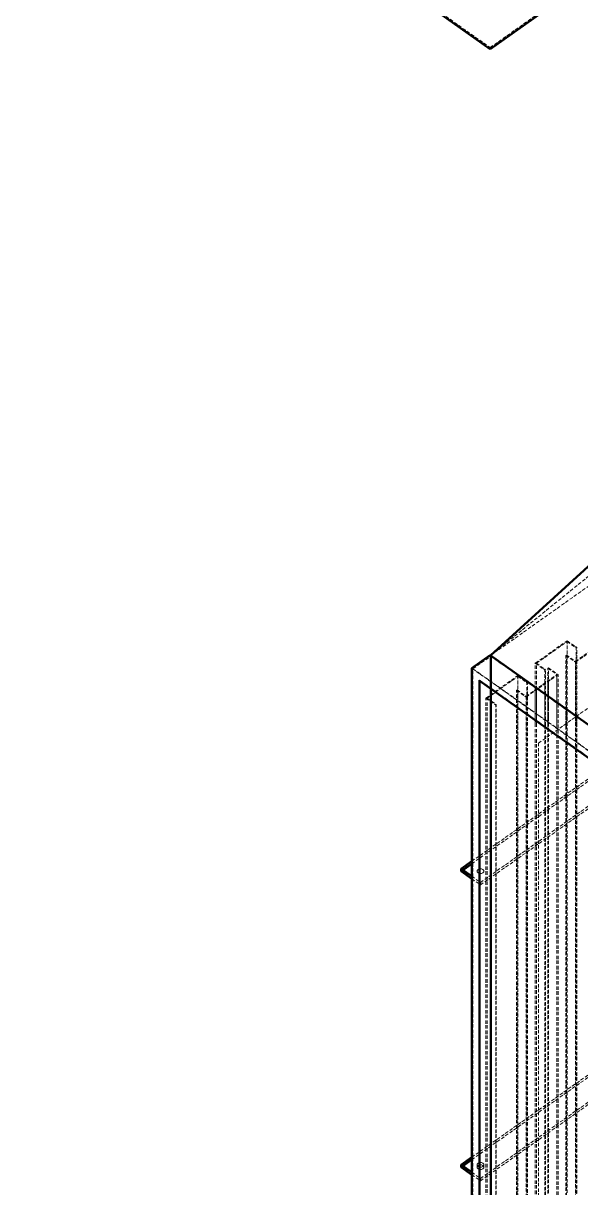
# Model space of a CAD drawing. Header units: millimetres. Extents: x 1091 to 14628, y 360 to 10440.
# Drawn here: x 2886 to 3498, y 2055 to 3332 of the extents above; entities that cross this region are included whole.
import ezdxf

# ---------------------------------------------------------------- set-up
doc = ezdxf.new("R2010")
doc.units = ezdxf.units.MM
doc.linetypes.add('Hidden', pattern=[15, 5, -3, 5, -2])
for name, color, linetype, lineweight in [('Default', 7, 'Continuous', 50), ('Edges', 7, 'Hidden', 15), ('HiddenEdges', 2, 'Hidden', 15), ('HiddenSilhouettes', 2, 'Hidden', 15), ('HiddenWires', 7, 'Hidden', 15), ('Silhouettes', 7, 'Continuous', 50), ('Wires', 7, 'Hidden', 15)]:
    doc.layers.add(name, color=color, linetype=linetype, lineweight=lineweight)

# ---------------------------------------------------------------- blocks, each defined once
blk = doc.blocks.new('Isometric')
at = {"layer": 'Edges'}
for points in [[(-2778.9, 1735.3), (35.4, -254.7)], [(35.4, -254.7), (2213.2, 1285.3)], [(35.9, -1143.6), (978.9, -381.9)], [(8.5, -1162.2), (574.2, -1562.2)], [(19.1, -1349.8), (19.1, -1180.3)], [(19.1, -1453.7), (19.1, -1437)], [(19.1, -1765.2), (19.1, -1453.7)], [(19.1, -1910.3), (19.1, -1765.2)], [(19.1, -2180.5), (19.1, -1869)]]:
    blk.add_lwpolyline(points, dxfattribs=at)
for points in [[(35.4, -256.9, 0), (35.4, -254.7, 0)], [(19.1, -1477.6, 0), (19.1, -1349.8, 0)]]:
    blk.add_polyline3d(points, dxfattribs=at)
at = {"layer": 'HiddenEdges'}
for points in [[(148.1, -1929.3), (148.1, -1123.2)], [(161.4, -1938.7), (161.4, -1132.6)], [(35.4, -2833.1), (35.4, -1143.2)], [(35.4, -1144), (35.9, -1143.6)], [(36.2, -2833.4), (36.2, -1143.4)], [(36.2, -1144.6), (600.2, -1543.4)], [(146.9, -1949), (146.9, -1142.9)], [(160.2, -1959.6), (160.2, -1153.5)], [(10.2, -1163), (574.2, -1561.8)], [(76, -1246), (76, -1173)], [(76, -1980.3), (76, -1174.2)], [(115.6, -1971.1), (115.6, -1165)], [(120.6, -1246), (120.6, -1161.5)], [(89.3, -1989.7), (89.3, -1183.6)], [(115.6, -1246), (115.6, -1183.8)], [(120.6, -1967.6), (120.6, -1180.3)], [(74.7, -2000), (74.7, -1193.9)], [(88, -2010.6), (88, -1204.5)], [(43.5, -2022.1), (43.5, -1216)], [(146.9, -1246), (146.9, -1222)], [(148.1, -1246), (148.1, -1222.9)], [(160.2, -1246), (160.2, -1231.4)], [(161.4, -1246), (161.4, -1232.3)]]:
    blk.add_lwpolyline(points, dxfattribs=at)
for points in [[(148.1, -1142.2, 0), (148.1, -1122, 0)], [(160.2, -1246, 0), (160.2, -1152.3, 0)], [(19.9, -1179.7, 0), (564.4, -1564.7, 0)], [(88, -1246, 0), (88, -1203.3, 0)], [(21.2, -1479.1, 0), (21.2, -1475.5, 0)], [(21.2, -1911.8, 0), (21.2, -1908.3, 0)]]:
    blk.add_polyline3d(points, dxfattribs=at)
at = {"layer": 'HiddenSilhouettes'}
for points in [[(101.5, -1155), (148.1, -1122)], [(148.1, -1122), (162.3, -1132)], [(160.2, -1152.3), (205.1, -1120.5)], [(160.2, -1153.5), (206.8, -1120.5)], [(161.4, -1132.6), (162.3, -1132)], [(10.2, -1163), (36.2, -1144.6)], [(35.4, -1144), (36.2, -1143.4)], [(35.4, -1246), (35.4, -1144)], [(36.2, -1143.4), (601.9, -1543.4)], [(36.2, -1192.4), (36.2, -1144.6)], [(36.2, -1181.8), (36.2, -1144.6)], [(101.5, -1246), (101.5, -1155)], [(101.5, -1155), (115.6, -1165)], [(103.2, -1246), (103.2, -1155)], [(146, -1143.5), (146.9, -1142.9)], [(146, -1143.5), (160.2, -1153.5)], [(10.2, -1246), (10.2, -1163)], [(29.3, -1206), (76, -1173)], [(31, -1206), (76, -1174.2)], [(76, -1173), (90.2, -1183)], [(76, -1174.2), (89.3, -1183.6)], [(115.6, -1165), (116.5, -1164.4)], [(119.7, -1968.2), (119.7, -1162.1)], [(120.6, -1161.5), (134.7, -1171.5)], [(133, -1246), (133, -1171.5)], [(133, -1977.6), (133, -1172.7)], [(134.7, -1977.6), (134.7, -1171.5)], [(19.9, -1180.9), (19.9, -1179.7)], [(21.2, -1475.5), (445.5, -1175.5)], [(21.2, -1479.1), (445.5, -1179.1)], [(89.3, -1183.6), (90.2, -1183)], [(90.2, -1989.1), (90.2, -1183)], [(101.5, -1961.1), (101.5, -1189.9)], [(103.2, -1961.1), (103.2, -1191.1)], [(119.7, -1246), (119.7, -1180.9)], [(29.3, -2012.1), (29.3, -1206)], [(29.3, -1206), (43.5, -1216)], [(35.4, -2834), (35.4, -1201.8)], [(73.9, -1194.5), (74.7, -1193.9)], [(73.9, -2000.6), (73.9, -1194.5)], [(73.9, -1194.5), (88, -1204.5)], [(74.7, -1193.9), (88, -1203.3)], [(43.5, -1216), (44.3, -1215.4)], [(44.3, -2021.5), (44.3, -1215.4)], [(146, -1949.6), (146, -1221.4)], [(162.3, -1938.1), (162.3, -1232)], [(116.5, -1970.5), (116.5, -1246)], [(21.2, -1908.3), (445.5, -1608.3)], [(21.2, -1911.8), (445.5, -1611.8)], [(10.2, -2595.8), (10.2, -1661.3)], [(16.4, -1890.9), (17.7, -1889.3), (19.9, -1888.4), (22.5, -1888.4), (24.7, -1889.3), (26, -1890.9), (26, -1892.7), (24.7, -1894.3), (22.5, -1895.2), (19.9, -1895.2), (17.7, -1894.3), (16.4, -1892.7)], [(-7.1, -1891.8), (-4.6, -1890.1)], [(8.5, -1902.8), (21.2, -1911.8)]]:
    blk.add_lwpolyline(points, dxfattribs=at)
blk.add_lwpolyline([(16.4, -1887.4), (17.7, -1885.8), (19.9, -1884.9), (22.5, -1884.9), (24.7, -1885.8), (26, -1887.4), (26, -1889.2), (24.7, -1890.8), (22.5, -1891.7), (19.9, -1891.7), (17.7, -1890.8), (16.4, -1889.2)], close=True, dxfattribs=at)
for points in [[(103.2, -1155, 0), (148.1, -1123.2, 0)], [(148.1, -1123.2, 0), (161.4, -1132.6, 0)], [(162.3, -1246, 0), (162.3, -1132, 0)], [(8.5, -1444.5, 0), (417.2, -1155.5, 0)], [(35.4, -1144, 0), (35.9, -1143.5, 0)], [(36.2, -1210.9, 0), (36.2, -1144.6, 0)], [(103.2, -1155, 0), (116.5, -1164.4, 0)], [(146, -1246, 0), (146, -1143.5, 0)], [(146.9, -1142.9, 0), (160.2, -1152.3, 0)], [(8.5, -1448.1, 0), (417.2, -1159.1, 0)], [(10.2, -1163.4, 0), (10.2, -1163, 0)], [(88, -1203.3, 0), (133, -1171.5, 0)], [(88, -1204.5, 0), (134.7, -1171.5, 0)], [(116.5, -1246, 0), (116.5, -1164.4, 0)], [(119.7, -1162.1, 0), (120.6, -1161.5, 0)], [(119.7, -1162.1, 0), (133, -1171.5, 0)], [(19.1, -1180.3, 0), (19.9, -1179.7, 0)], [(31, -1472.1, 0), (31, -1206, 0)], [(31, -1206, 0), (44.3, -1215.4, 0)], [(10.2, -1557.5, 0), (10.2, -1246, 0)], [(-7.1, -1459.1, 0), (-4.6, -1457.3, 0)], [(31, -2012.1, 0), (31, -1453.7, 0)], [(8.5, -1466.5, 0), (21.2, -1475.5, 0)], [(8.5, -1470.1, 0), (21.2, -1479.1, 0)], [(10.2, -1661.3, 0), (10.2, -1557.5, 0)], [(8.5, -1877.3, 0), (417.2, -1588.3, 0)], [(8.5, -1880.8, 0), (417.2, -1591.8, 0)], [(16.4, -1892.7, 0), (16.4, -1889.2, 0)], [(26, -1890.9, 0), (26, -1887.4, 0)], [(8.5, -1899.3, 0), (21.2, -1908.3, 0)]]:
    blk.add_polyline3d(points, dxfattribs=at)
at = {"layer": 'HiddenWires'}
for points in [[(106.1, -1271.8), (530.3, -971.8)], [(35.4, -1144), (601, -1544)], [(16.4, -1458.2), (17.7, -1456.6)], [(16.4, -1460), (16.4, -1458.2)], [(16.4, -1460), (17.7, -1461.6)], [(17.7, -1456.6), (19.9, -1455.7)], [(17.7, -1461.6), (19.9, -1462.5)], [(19.9, -1462.5), (22.5, -1462.5)], [(22.5, -1455.7), (24.7, -1456.6)], [(22.5, -1462.5), (24.7, -1461.6)], [(24.7, -1456.6), (26, -1458.2)], [(24.7, -1461.6), (26, -1460)], [(26, -1460), (26, -1458.2)]]:
    blk.add_lwpolyline(points, dxfattribs=at)
for points in [[(35.4, -1144, 0), (2156.7, 356, 0)], [(19.9, -1455.7, 0), (22.5, -1455.7, 0)]]:
    blk.add_polyline3d(points, dxfattribs=at)
at = {"layer": 'Silhouettes'}
for points in [[(-2778.9, 1733.1), (35.4, -256.9)], [(35.4, -256.9), (2213.2, 1283.1)], [(35.9, -1143.5), (1055.3, -215.6)], [(8.5, -1162.2), (35.4, -1143.2)], [(35.4, -1143.2), (601, -1543.2)], [(36.2, -1246), (36.2, -1144.6)], [(8.5, -1349.8), (8.5, -1162.2)], [(19.1, -1180.3), (563.6, -1565.3)], [(36.2, -1210.9), (36.2, -1201.2)], [(8.5, -1453.7), (8.5, -1349.8)], [(19.9, -1478.2), (19.9, -1349.8)], [(36.2, -1453.7), (36.2, -1349.8)], [(36.2, -1428.5), (36.2, -1424.9)], [(-7.1, -1455.5), (8.5, -1444.5)], [(-7.1, -1455.5), (8.5, -1466.5)], [(-7.1, -1459.1), (8.5, -1470.1)], [(8.5, -1902.8), (8.5, -1453.7)], [(19.9, -1661.3), (19.9, -1453.7)], [(36.2, -1661.3), (36.2, -1453.7)], [(19.9, -1910.9), (19.9, -1661.3)], [(36.2, -1765.2), (36.2, -1661.3)], [(36.2, -1869), (36.2, -1765.2)], [(8.5, -2180.5), (8.5, -1869)], [(19.9, -2180.5), (19.9, -1869)], [(-7.1, -1888.3), (8.5, -1899.3)], [(-7.1, -1891.8), (8.5, -1902.8)]]:
    blk.add_lwpolyline(points, dxfattribs=at)
for points in [[(19.9, -1349.8, 0), (19.9, -1179.7, 0)], [(36.2, -1349.8, 0), (36.2, -1192.4, 0)], [(36.2, -1468.5, 0), (36.2, -1428.5, 0)], [(8.5, -1448.1, 0), (8.5, -1444.5, 0)], [(19.9, -1453.7, 0), (19.9, -1436.4, 0)], [(-7.1, -1459.1, 0), (-7.1, -1455.5, 0)], [(-4.6, -1457.3, 0), (8.5, -1448.1, 0)], [(8.5, -1470.1, 0), (8.5, -1448.1, 0)], [(36.2, -1861.2, 0), (36.2, -1857.7, 0)], [(36.2, -1901.2, 0), (36.2, -1861.2, 0)], [(36.2, -2017, 0), (36.2, -1869, 0)], [(-7.1, -1888.3, 0), (8.5, -1877.3, 0)], [(-7.1, -1891.8, 0), (-7.1, -1888.3, 0)], [(-4.6, -1890.1, 0), (8.5, -1880.8, 0)]]:
    blk.add_polyline3d(points, dxfattribs=at)
at = {"layer": 'Wires'}
for points in [[(106.1, -1869), (106.1, -1271.8)], [(106.1, -1972.8), (106.1, -1869)]]:
    blk.add_lwpolyline(points, dxfattribs=at)

msp = doc.modelspace()

# ---------------------------------------------------------------- block references
at = {"layer": 'Default', "xscale": 0.75, "yscale": 0.75, "zscale": 0.75}
msp.add_blockref('Isometric', (3372, 3496), dxfattribs=at)

doc.saveas('drawing.dxf')
